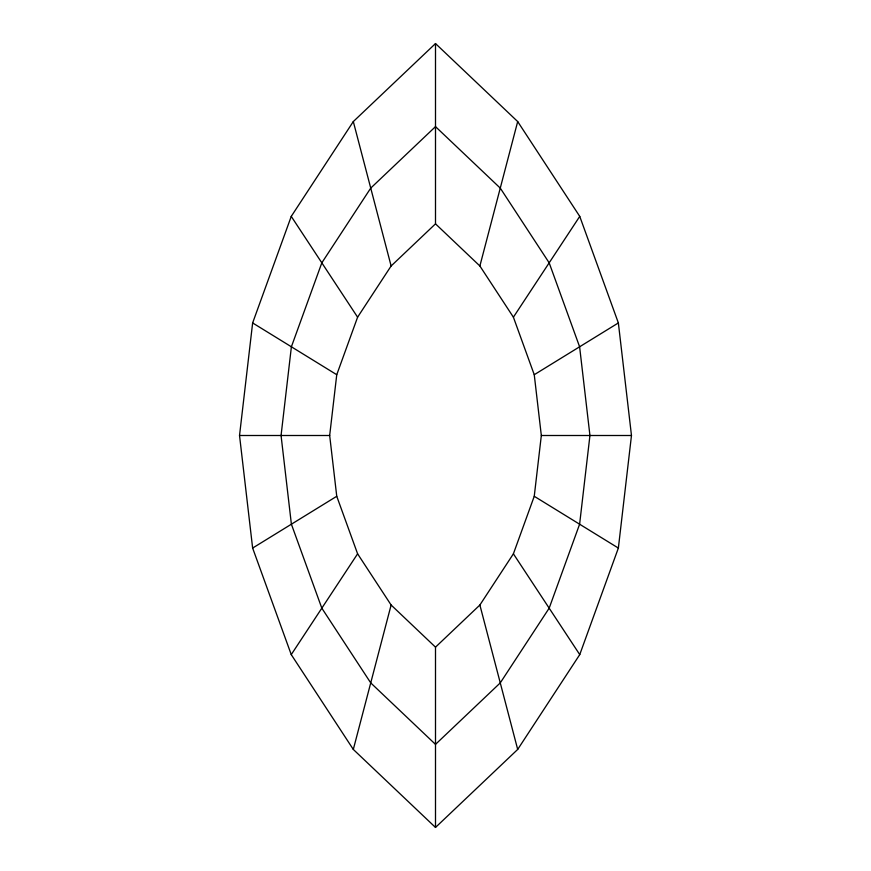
<?xml version="1.0" encoding="UTF-8"?>
<svg xmlns="http://www.w3.org/2000/svg" width="871" height="871" viewBox="0 0 871 871"><rect width="100%" height="100%" fill="white"/><g stroke="black" fill="none" stroke-linecap="round" stroke-linejoin="round"><path stroke-width="1.31" d="M239.525 435.5L252.634 322.934L291.252 216.389L353.31 121.57L435.5 43.55L517.69 121.57L579.748 216.389L618.366 322.934L631.475 435.5L618.366 548.066L579.748 654.611L517.69 749.43L435.5 827.45L353.31 749.43L291.252 654.611L252.634 548.066L239.525 435.5L329.674 435.5L336.75 496.285L357.6 553.814L391.123 605.018L435.5 647.153L435.5 827.45M329.674 435.5L336.75 374.715L357.6 317.186L391.123 265.982L435.5 223.847L435.5 43.55M435.5 647.153L479.877 605.018L513.4 553.814L534.25 496.285L541.327 435.5L534.25 374.715L513.4 317.186L479.877 265.982L435.5 223.847M353.31 749.43L391.123 605.018M479.877 265.982L517.69 121.57M291.252 654.611L357.6 553.814M513.4 317.186L579.748 216.389M252.634 548.066L336.75 496.285M534.25 374.715L618.366 322.934M541.327 435.5L631.475 435.5M252.634 322.934L336.75 374.715M534.25 496.285L618.366 548.066M291.252 216.389L357.6 317.186M513.4 553.814L579.748 654.611M353.31 121.57L391.123 265.982M479.877 605.018L517.69 749.43M291.393 346.789L281.061 435.5L291.393 524.211L321.824 608.165L370.73 682.886L435.5 744.378L500.27 682.886L549.176 608.165L579.607 524.211L589.939 435.5L579.607 346.789L549.176 262.835L500.27 188.114L435.5 126.622L370.73 188.114L321.824 262.835L291.393 346.789"/></g></svg>
